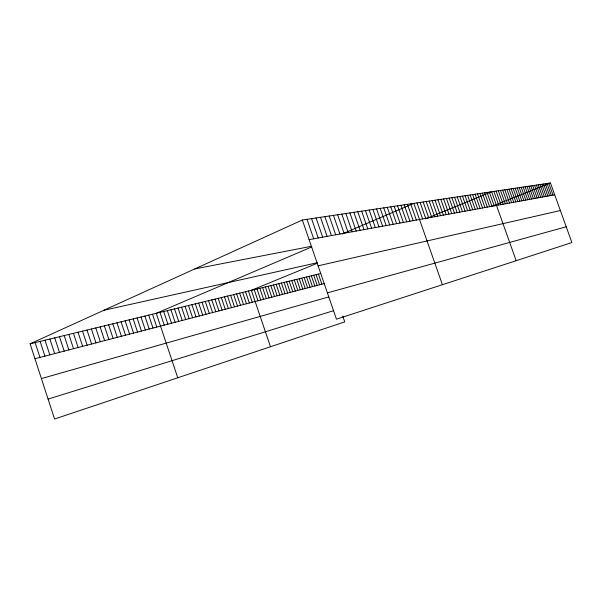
<?xml version="1.0" encoding="UTF-8"?>
<svg xmlns="http://www.w3.org/2000/svg" width="602" height="602" viewBox="0 0 602 602"><rect width="100%" height="100%" fill="white"/><g stroke="black" fill="none" stroke-linecap="round" stroke-linejoin="round"><path stroke-width="0.9" d="M342.771 316.08L344.773 321.874L54.556 419.015L30.1 343.817L302.332 220.008L550.469 182.985L571.9 242.561L336.458 319.188L302.332 220.008M311.828 246.91L156.257 313.303L177.756 377.778M342.169 233.96L413.852 203.371L442.41 284.708M316.644 263.525L251.335 290.307L270.494 346.737M425.622 218.835L491.631 191.767L516.17 260.696M491.127 206.652L550.469 182.985M48.07 399.073L333.5 310.707M41.403 378.575L328.76 296.929M327.398 292.858L566.219 226.773M34.954 358.732L324.162 283.572M30.1 343.817L320.708 273.534M318.097 265.821L560.379 210.534M103.8 310.301L317.359 262.713M194.739 268.936L311.317 246.316M309.097 239.656L554.72 194.807M548.768 183.241L553.035 195.116M547.045 183.497L551.334 195.432M545.307 183.753L549.618 195.74M543.561 184.016L547.88 196.056M541.792 184.28L546.134 196.38M540.009 184.551L544.366 196.703M538.203 184.814L542.59 197.027M536.39 185.085L540.792 197.351M534.553 185.363L538.971 197.682M532.702 185.634L537.142 198.02M530.836 185.913L535.291 198.359M528.947 186.199L533.425 198.698M527.043 186.485L531.543 199.044M525.117 186.77L529.64 199.39M523.176 187.056L527.713 199.744M521.212 187.35L525.779 200.097M519.233 187.643L523.815 200.451M517.238 187.944L521.836 200.812M515.214 188.245L519.842 201.181M513.182 188.546L517.825 201.55M511.121 188.855L515.786 201.918M509.044 189.163L513.732 202.295M506.944 189.48L511.647 202.671M504.822 189.796L509.548 203.055M502.678 190.119L507.433 203.446M500.51 190.443L505.289 203.837M498.328 190.766L503.121 204.228M496.116 191.097L500.939 204.627M493.881 191.428L498.727 205.034M489.343 192.106L494.234 205.854M487.026 192.452L491.947 206.275M484.693 192.798L489.629 206.697M482.33 193.152L487.296 207.118M479.944 193.505L484.934 207.555M477.529 193.867L482.541 207.991M475.091 194.235L480.133 208.427M472.623 194.604L477.687 208.871M470.132 194.973L475.219 209.323M467.611 195.349L472.728 209.782M465.068 195.725L470.207 210.241M462.486 196.117L467.656 210.708M459.883 196.5L465.083 211.174M457.249 196.892L462.471 211.656M454.585 197.29L459.838 212.137M451.891 197.697L457.166 212.619M449.167 198.103L454.472 213.116M446.413 198.51L451.741 213.612M443.621 198.931L448.979 214.116M440.799 199.352L446.187 214.628M437.947 199.774L443.365 215.14M435.058 200.203L440.506 215.667M432.138 200.639L437.616 216.193M429.181 201.083L434.689 216.728M426.186 201.527L431.724 217.269M423.161 201.979L428.729 217.811M420.091 202.438L425.689 218.368M416.99 202.904L422.619 218.925M410.669 203.845L416.366 220.069M407.449 204.326L413.175 220.656M404.19 204.808L409.954 221.243M400.894 205.305L406.681 221.837M397.553 205.801L403.378 222.439M394.167 206.305L400.021 223.056M390.736 206.817L396.628 223.673M387.267 207.336L393.189 224.305M383.745 207.863L389.705 224.937M380.178 208.39L386.183 225.584M376.574 208.932L382.601 226.232M372.909 209.481L378.982 226.894M369.207 210.03L375.309 227.564M365.444 210.595L371.592 228.248M361.636 211.159L367.822 228.933M357.776 211.738L363.999 229.633M353.863 212.318L360.124 230.34M349.897 212.912L356.196 231.055M345.872 213.514L352.208 231.785M341.793 214.124L348.167 232.522M337.654 214.741L344.073 233.267M333.463 215.365L339.919 234.027M329.204 215.998L335.705 234.795M324.892 216.645L331.431 235.578M320.512 217.299L327.089 236.368M316.065 217.962L322.695 237.173M311.558 218.631L318.225 237.986M306.982 219.316L313.695 238.813M318.39 274.091L321.859 284.174M316.058 274.655L319.542 284.776M313.71 275.227L317.201 285.386M311.339 275.799L314.846 285.995M308.954 276.371L312.468 286.612M306.553 276.958L310.075 287.237M304.123 277.545L307.667 287.861M301.685 278.132L305.237 288.493M299.217 278.726L302.783 289.126M296.741 279.328L300.315 289.773M294.235 279.93L297.824 290.42M291.714 280.54L295.319 291.067M289.171 281.157L292.79 291.729M286.612 281.774L290.239 292.391M284.031 282.398L287.673 293.054M281.427 283.03L285.077 293.731M278.801 283.67L282.466 294.408M276.152 284.31L279.832 295.093M273.489 284.949L277.183 295.785M270.795 285.604L274.504 296.477M268.086 286.259L271.803 297.177M265.354 286.921L269.086 297.885M262.592 287.583L266.34 298.6M259.816 288.26L263.578 299.314M257.009 288.937L260.786 300.044M254.187 289.622L257.972 300.774M248.445 291.007L252.268 302.257M245.533 291.714L249.371 303.009M242.598 292.421L246.444 303.769M239.634 293.136L243.501 304.537M236.646 293.859L240.522 305.304M233.636 294.589L237.527 306.087M230.596 295.326L234.502 306.869M227.526 296.064L231.446 307.667M224.433 296.816L228.369 308.465M221.31 297.569L225.261 309.27M218.165 298.329L222.13 310.09M214.989 299.096L218.97 310.91M211.784 299.879L215.779 311.738M208.548 300.661L212.559 312.573M205.282 301.444L209.308 313.416M201.986 302.242L206.034 314.274M198.66 303.047L202.723 315.132M195.311 303.859L199.382 315.997M191.925 304.68L196.019 316.87M188.501 305.507L192.617 317.758M185.055 306.335L189.186 318.646M181.571 307.178L185.717 319.549M178.057 308.028L182.218 320.46M174.512 308.886L178.689 321.378M170.93 309.752L175.129 322.303M167.318 310.632L171.525 323.236M163.669 311.512L167.898 324.185M159.981 312.4L164.226 325.133M152.502 314.214L156.783 327.067M148.709 315.132L153.006 328.052M144.879 316.058L149.198 329.038M141.011 316.991L145.345 330.039M137.098 317.939L141.455 331.055M133.155 318.894L137.527 332.071M129.167 319.858L133.561 333.102M125.141 320.828L129.55 334.148M121.07 321.814L125.502 335.201M116.961 322.807L121.416 336.262M112.815 323.808L117.285 337.331M108.623 324.824L113.108 338.422M104.387 325.848L108.894 339.513M100.105 326.886L104.635 340.619M95.778 327.932L100.331 341.74M91.406 328.985L95.974 342.869M86.989 330.054L91.579 344.013M82.527 331.138L87.139 345.164M78.012 332.229L82.647 346.338M73.452 333.327L78.109 347.512M68.846 334.441L73.519 348.708M64.188 335.57L68.884 349.912M59.478 336.714L64.196 351.132M54.714 337.865L59.455 352.366M49.898 339.024L54.662 353.607M45.03 340.205L49.816 354.864M40.108 341.394L44.917 356.143M35.134 342.598L39.958 357.43"/></g></svg>
